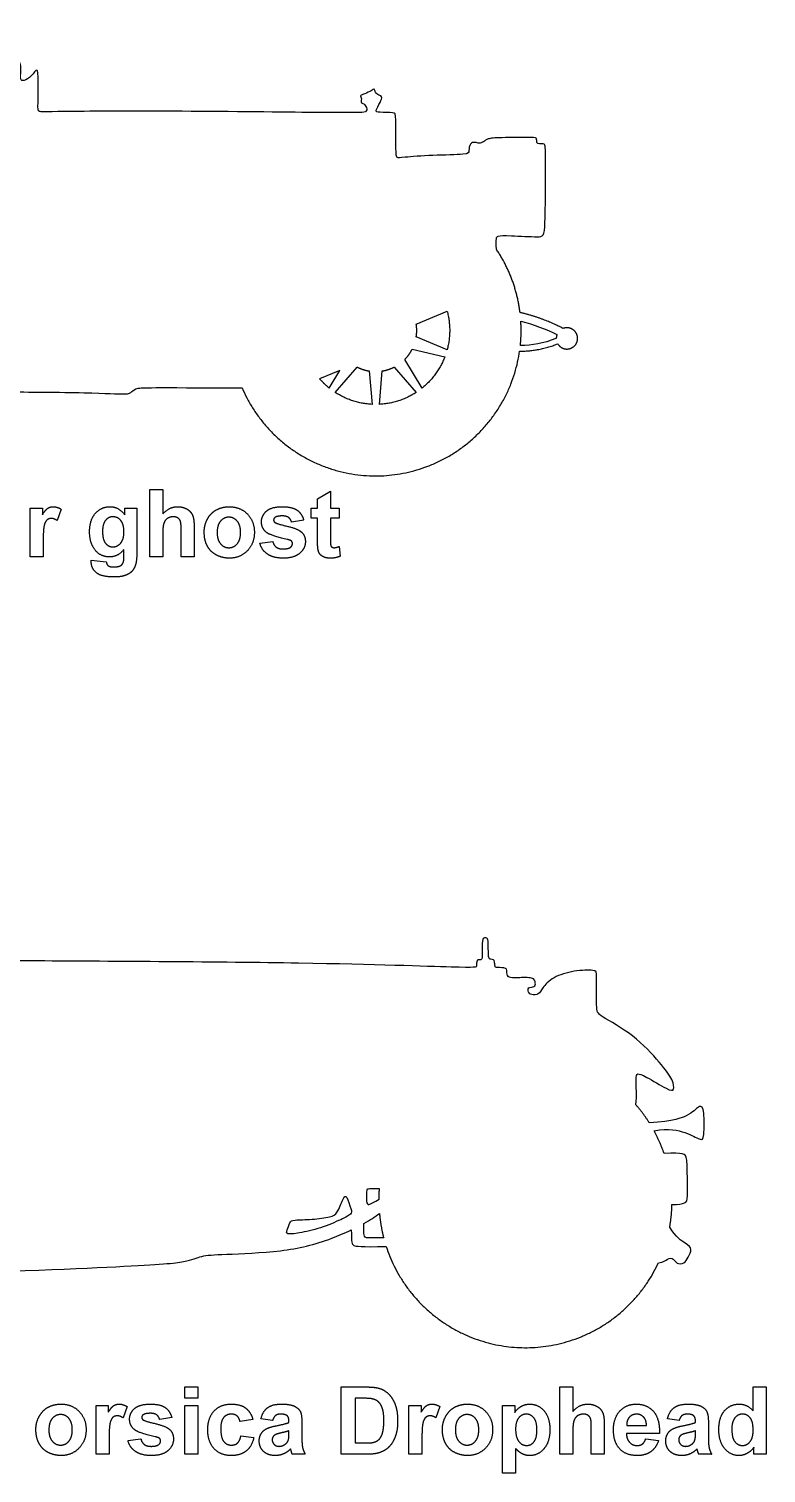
# Model space of a CAD drawing. Header units: millimetres. Extents: x -155 to 163, y -128 to 149.
# Drawn here: x -23.8 to 5.9, y 27.5 to 85.7 of the extents above; entities that cross this region are included whole.
import ezdxf

# ---------------------------------------------------------------- set-up
doc = ezdxf.new("R2010")
doc.units = ezdxf.units.MM
doc.header["$MEASUREMENT"] = 0
doc.layers.add('Layer 03', color=5, linetype='Continuous')

msp = doc.modelspace()

# ---------------------------------------------------------------- linework, layer by layer
at = {"layer": 'Layer 03'}
for p, q in [((-8.205, 73.831), (-6.96, 74.359)), ((-6.96, 72.797), (-8.205, 73.325)), ((-7.97, 71.252), (-8.666, 72.411)), ((-8.369, 72.82), (-7.052, 72.516)), ((-11.29, 71.96), (-12.104, 71.627)), ((-11.716, 71.252), (-11.29, 71.96)), ((-11.476, 71.078), (-10.589, 72.098)), ((-10.108, 71.942), (-9.991, 70.595)), ((-9.695, 70.595), (-9.577, 71.942)), ((-9.096, 72.098), (-8.209, 71.078)), ((-18.958, 64.439), (-18.958, 67.156)), ((-18.958, 67.156), (-18.435, 67.156)), ((-18.435, 67.156), (-18.435, 66.171)), ((-12.19, 66.785), (-11.667, 67.089)), ((-11.667, 67.089), (-11.667, 66.413)), ((-12.19, 66.413), (-12.19, 66.785)), ((-23.786, 64.439), (-23.786, 66.413)), ((-23.786, 66.413), (-23.296, 66.413)), ((-23.296, 66.413), (-23.296, 66.135)), ((-22.537, 66.365), (-22.697, 65.907)), ((-19.971, 66.413), (-19.482, 66.413)), ((-19.971, 66.138), (-19.971, 66.413)), ((-19.482, 66.413), (-19.482, 64.636)), ((-12.747, 65.924), (-13.237, 65.84)), ((-12.443, 66.008), (-12.443, 66.413)), ((-12.443, 66.413), (-12.19, 66.413)), ((-12.19, 66.008), (-12.443, 66.008)), ((-12.19, 65.138), (-12.19, 66.008)), ((-11.667, 66.413), (-11.313, 66.413)), ((-11.313, 66.008), (-11.667, 66.008)), ((-11.667, 66.008), (-11.667, 65.193)), ((-11.313, 66.413), (-11.313, 66.008)), ((-18.435, 65.428), (-18.435, 64.439)), ((-17.693, 64.439), (-17.693, 65.482)), ((-17.169, 65.601), (-17.169, 64.439)), ((-23.262, 65.049), (-23.262, 64.439)), ((-20.005, 64.461), (-20.005, 64.745)), ((-14.519, 64.996), (-13.996, 65.063)), ((-11.321, 64.86), (-11.279, 64.464)), ((-23.262, 64.439), (-23.786, 64.439)), ((-21.321, 64.304), (-20.714, 64.236)), ((-18.435, 64.439), (-18.958, 64.439)), ((-17.169, 64.439), (-17.693, 64.439)), ((-17.547, 30.49), (-17.547, 30.945)), ((-17.547, 30.945), (-17.024, 30.945)), ((-17.024, 30.945), (-17.024, 30.49)), ((-11.234, 28.228), (-11.234, 30.945)), ((-11.234, 30.945), (-10.231, 30.945)), ((-2.407, 28.228), (-2.407, 30.945)), ((-2.407, 30.945), (-1.884, 30.945)), ((-1.884, 30.945), (-1.884, 29.96)), ((5.391, 29.98), (5.391, 30.945)), ((5.391, 30.945), (5.914, 30.945)), ((5.914, 30.945), (5.914, 28.228)), ((-17.024, 30.49), (-17.547, 30.49)), ((-10.43, 30.49), (-10.677, 30.49)), ((-10.677, 30.49), (-10.677, 28.684)), ((-21.125, 28.228), (-21.125, 30.203)), ((-21.125, 30.203), (-20.636, 30.203)), ((-20.636, 30.203), (-20.636, 29.924)), ((-19.876, 30.154), (-20.036, 29.696)), ((-17.547, 28.228), (-17.547, 30.203)), ((-17.547, 30.203), (-17.024, 30.203)), ((-17.024, 30.203), (-17.024, 28.228)), ((-8.5, 28.228), (-8.5, 30.203)), ((-8.5, 30.203), (-8.011, 30.203)), ((-8.011, 30.203), (-8.011, 29.924)), ((-7.251, 30.154), (-7.411, 29.696)), ((-4.719, 27.469), (-4.719, 30.203)), ((-4.719, 30.203), (-4.23, 30.203)), ((-4.23, 30.203), (-4.23, 29.915)), ((-18.07, 29.713), (-18.56, 29.629)), ((-14.796, 29.629), (-15.319, 29.545)), ((-14.002, 29.595), (-14.475, 29.663)), ((-13.344, 29.511), (-13.344, 29.564)), ((-13.344, 29.069), (-13.344, 29.173)), ((-12.821, 29.491), (-12.821, 28.879)), ((-1.884, 29.218), (-1.884, 28.228)), ((-1.141, 28.228), (-1.141, 29.272)), ((-0.618, 29.39), (-0.618, 28.228)), ((0.286, 29.393), (1.087, 29.393)), ((2.403, 29.595), (1.931, 29.663)), ((3.062, 29.511), (3.062, 29.564)), ((3.062, 29.069), (3.062, 29.173)), ((3.585, 29.491), (3.585, 28.879)), ((-20.602, 28.839), (-20.602, 28.228)), ((-19.842, 28.785), (-19.319, 28.853)), ((-15.285, 28.971), (-14.762, 28.903)), ((-10.677, 28.684), (-10.267, 28.684)), ((-7.977, 28.839), (-7.977, 28.228)), ((1.61, 29.072), (0.277, 29.072)), ((1.053, 28.853), (1.576, 28.785)), ((-20.602, 28.228), (-21.125, 28.228)), ((-17.024, 28.228), (-17.547, 28.228)), ((-12.686, 28.228), (-13.209, 28.228)), ((-10.202, 28.228), (-11.234, 28.228)), ((-7.977, 28.228), (-8.5, 28.228)), ((-4.196, 28.464), (-4.196, 27.469)), ((-1.884, 28.228), (-2.407, 28.228)), ((-0.618, 28.228), (-1.141, 28.228)), ((3.72, 28.228), (3.197, 28.228)), ((5.424, 28.228), (5.424, 28.516)), ((5.914, 28.228), (5.424, 28.228)), ((-4.196, 27.469), (-4.719, 27.469))]:
    msp.add_line(p, q, dxfattribs=at)
for points, degree in [([(-4.971, 76.853), (-4.987, 77.302), (-4.973, 77.417), (-4.514, 77.402), (-3.121, 77.345), (-2.991, 77.374), (-2.986, 80.936), (-2.999, 81.128), (-3.269, 81.103), (-3.346, 81.128), (-3.346, 81.347), (-3.385, 81.373), (-4.914, 81.36), (-5.351, 81.321), (-5.48, 81.18), (-5.686, 81.116), (-5.814, 81.18), (-6.059, 81.154), (-6.084, 80.807), (-6.071, 80.666), (-7.575, 80.653), (-8.83, 80.557), (-8.989, 80.524), (-9.039, 80.7), (-9.031, 82.316), (-9.056, 82.375), (-9.759, 82.375), (-9.877, 82.4), (-9.642, 82.802), (-9.55, 83.045), (-9.785, 83.078), (-9.868, 83.229), (-9.919, 83.363), (-9.986, 83.254), (-10.296, 83.122), (-10.501, 83.048), (-10.402, 82.974), (-10.427, 82.868), (-10.435, 82.737), (-10.288, 82.728), (-10.173, 82.515), (-10.247, 82.343), (-10.73, 82.392), (-11.596, 82.356), (-18.356, 82.443), (-23.109, 82.411), (-23.481, 82.376), (-23.47, 82.574), (-23.458, 84.017), (-23.516, 84.157), (-23.819, 83.726), (-24.121, 83.633), (-24.191, 83.715), (-24.145, 84.204), (-24.191, 84.425), (-24.47, 84.495), (-24.47, 84.471), (-24.261, 84.669), (-24.203, 84.809), (-24.587, 84.879), (-25.145, 84.809), (-25.076, 84.623), (-24.971, 84.483), (-25.157, 84.402), (-25.367, 83.901), (-25.32, 83.401), (-25.448, 83.11), (-25.716, 83.075), (-25.739, 82.958), (-25.646, 82.865), (-25.355, 82.865), (-25.367, 82.493), (-25.413, 82.411), (-26.309, 82.524), (-26.587, 82.663), (-26.622, 82.768), (-26.599, 84.247), (-26.634, 84.515), (-26.827, 84.495), (-27.095, 84.453), (-26.879, 84.677), (-26.702, 84.929), (-26.702, 85.417), (-27.095, 85.746), (-27.672, 85.746), (-27.842, 85.604), (-27.842, 85.729)], 3), ([(-2.28, 73.658), (-3.074, 74.081), (-4.018, 74.301)], 2), ([(-3.985, 73.947), (-3.46, 73.816), (-2.975, 73.637), (-2.527, 73.408)], 3), ([(-4.033, 72.743), (-3.275, 72.736), (-2.494, 73.037)], 2), ([(-2.575, 73.246), (-3.063, 73.058), (-3.539, 72.966), (-4.005, 72.967)], 3), ([(-53.869, 71.062), (-39.716, 71.062), (-39.375, 71.062), (-39.078, 71.062), (-38.865, 71.139), (-38.593, 71.266), (-38.281, 71.266), (-38.371, 70.928), (-38.186, 70.912), (-37.681, 71.203), (-37.411, 71.359), (-31.586, 71.302), (-30.927, 71.302), (-30.717, 71.232), (-30.185, 71.008), (-29.961, 70.952), (-29.975, 70.672), (-28.7, 70.672), (-26.767, 70.63), (-26.697, 70.756), (-26.641, 70.924), (-26.361, 70.98), (-25.941, 71.078), (-25.339, 71.106), (-21.154, 71.078), (-19.801, 70.975), (-19.707, 71.101), (-19.502, 71.274), (-19.061, 71.274), (-15.237, 71.262)], 3), ([(-23.082, 66.398), (-22.987, 66.464), (-22.866, 66.464)], 2), ([(-22.866, 66.464), (-22.695, 66.464), (-22.537, 66.365)], 2), ([(-21.154, 66.201), (-20.918, 66.464), (-20.568, 66.464)], 2), ([(-20.568, 66.464), (-20.207, 66.464), (-19.971, 66.138)], 2), ([(-18.435, 66.171), (-18.184, 66.464), (-17.836, 66.464)], 2), ([(-17.836, 66.464), (-17.656, 66.464), (-17.513, 66.397)], 2), ([(-16.275, 66.335), (-16.042, 66.464), (-15.753, 66.464)], 2), ([(-15.753, 66.464), (-15.308, 66.464), (-15.023, 66.171)], 2), ([(-14.249, 66.288), (-14.047, 66.464), (-13.621, 66.464)], 2), ([(-13.621, 66.464), (-13.216, 66.464), (-13.019, 66.328)], 2), ([(-23.296, 66.135), (-23.177, 66.332), (-23.082, 66.398)], 2), ([(-23.107, 65.931), (-23.179, 65.87), (-23.221, 65.712)], 2), ([(-22.93, 65.991), (-23.035, 65.991), (-23.107, 65.931)], 2), ([(-22.697, 65.907), (-22.823, 65.991), (-22.93, 65.991)], 2), ([(-21.389, 65.44), (-21.389, 65.938), (-21.154, 66.201)], 2), ([(-20.746, 65.911), (-20.866, 65.763), (-20.866, 65.459)], 2), ([(-20.443, 66.059), (-20.627, 66.059), (-20.746, 65.911)], 2), ([(-20.129, 65.908), (-20.253, 66.059), (-20.443, 66.059)], 2), ([(-20.005, 65.446), (-20.005, 65.757), (-20.129, 65.908)], 2), ([(-18.241, 65.996), (-18.342, 65.932), (-18.388, 65.805)], 2), ([(-18.012, 66.059), (-18.14, 66.059), (-18.241, 65.996)], 2), ([(-17.826, 66.01), (-17.9, 66.059), (-18.012, 66.059)], 2), ([(-17.722, 65.877), (-17.751, 65.96), (-17.826, 66.01)], 2), ([(-17.693, 65.482), (-17.693, 65.793), (-17.722, 65.877)], 2), ([(-17.513, 66.397), (-17.369, 66.33), (-17.296, 66.225)], 2), ([(-17.296, 66.225), (-17.223, 66.121), (-17.196, 65.994)], 2), ([(-17.196, 65.994), (-17.169, 65.867), (-17.169, 65.601)], 2), ([(-16.764, 65.454), (-16.764, 65.716), (-16.637, 65.961)], 2), ([(-16.637, 65.961), (-16.509, 66.206), (-16.275, 66.335)], 2), ([(-16.104, 65.883), (-16.241, 65.725), (-16.241, 65.426)], 2), ([(-15.768, 66.042), (-15.968, 66.042), (-16.104, 65.883)], 2), ([(-15.432, 65.883), (-15.567, 66.042), (-15.768, 66.042)], 2), ([(-15.296, 65.43), (-15.296, 65.725), (-15.432, 65.883)], 2), ([(-15.023, 66.171), (-14.739, 65.879), (-14.739, 65.432)], 2), ([(-14.452, 65.853), (-14.452, 66.112), (-14.249, 66.288)], 2), ([(-13.903, 66.034), (-13.962, 65.993), (-13.962, 65.926)], 2), ([(-13.962, 65.926), (-13.962, 65.87), (-13.911, 65.83)], 2), ([(-13.608, 66.093), (-13.814, 66.093), (-13.903, 66.034)], 2), ([(-13.356, 66.027), (-13.445, 66.093), (-13.608, 66.093)], 2), ([(-13.237, 65.84), (-13.268, 65.962), (-13.356, 66.027)], 2), ([(-13.019, 66.328), (-12.822, 66.191), (-12.747, 65.924)], 2), ([(-23.221, 65.712), (-23.262, 65.554), (-23.262, 65.049)], 2), ([(-21.209, 64.776), (-21.389, 65.043), (-21.389, 65.44)], 2), ([(-20.866, 65.459), (-20.866, 65.14), (-20.746, 64.992)], 2), ([(-20.134, 64.996), (-20.005, 65.148), (-20.005, 65.446)], 2), ([(-18.388, 65.805), (-18.435, 65.678), (-18.435, 65.428)], 2), ([(-16.637, 64.873), (-16.764, 65.112), (-16.764, 65.454)], 2), ([(-16.241, 65.426), (-16.241, 65.128), (-16.104, 64.969)], 2), ([(-15.432, 64.969), (-15.296, 65.128), (-15.296, 65.43)], 2), ([(-14.739, 65.432), (-14.739, 64.981), (-15.026, 64.684)], 2), ([(-14.218, 65.405), (-14.452, 65.566), (-14.452, 65.853)], 2), ([(-13.415, 65.147), (-14.048, 65.289), (-14.218, 65.405)], 2), ([(-13.911, 65.83), (-13.84, 65.777), (-13.424, 65.68)], 2), ([(-13.424, 65.68), (-13.008, 65.584), (-12.843, 65.446)], 2), ([(-12.843, 65.446), (-12.68, 65.305), (-12.68, 65.054)], 2), ([(-20.589, 64.439), (-20.98, 64.439), (-21.209, 64.776)], 2), ([(-20.746, 64.992), (-20.627, 64.844), (-20.452, 64.844)], 2), ([(-20.005, 64.745), (-20.237, 64.439), (-20.589, 64.439)], 2), ([(-20.452, 64.844), (-20.264, 64.844), (-20.134, 64.996)], 2), ([(-16.264, 64.511), (-16.509, 64.635), (-16.637, 64.873)], 2), ([(-16.104, 64.969), (-15.968, 64.81), (-15.768, 64.81)], 2), ([(-15.768, 64.81), (-15.567, 64.81), (-15.432, 64.969)], 2), ([(-14.213, 64.552), (-14.447, 64.715), (-14.519, 64.996)], 2), ([(-13.996, 65.063), (-13.963, 64.914), (-13.861, 64.837)], 2), ([(-13.861, 64.837), (-13.759, 64.759), (-13.576, 64.759)], 2), ([(-13.576, 64.759), (-13.374, 64.759), (-13.272, 64.835)], 2), ([(-13.24, 65.077), (-13.279, 65.115), (-13.415, 65.147)], 2), ([(-13.272, 64.835), (-13.203, 64.888), (-13.203, 64.977)], 2), ([(-13.203, 64.977), (-13.203, 65.037), (-13.24, 65.077)], 2), ([(-12.68, 65.054), (-12.68, 64.781), (-12.906, 64.585)], 2), ([(-12.174, 64.766), (-12.19, 64.858), (-12.19, 65.138)], 2), ([(-12.101, 64.56), (-12.154, 64.636), (-12.174, 64.766)], 2), ([(-11.667, 65.193), (-11.667, 64.945), (-11.657, 64.904)], 2), ([(-11.657, 64.904), (-11.647, 64.863), (-11.612, 64.837)], 2), ([(-11.612, 64.837), (-11.577, 64.81), (-11.526, 64.81)], 2), ([(-11.526, 64.81), (-11.455, 64.81), (-11.321, 64.86)], 2), ([(-21.323, 64.24), (-21.323, 64.266), (-21.321, 64.304)], 2), ([(-21.115, 63.802), (-21.323, 63.975), (-21.323, 64.24)], 2), ([(-20.714, 64.236), (-20.7, 64.13), (-20.648, 64.09)], 2), ([(-20.128, 64.094), (-20.062, 64.134), (-20.028, 64.224)], 2), ([(-20.028, 64.224), (-20.005, 64.288), (-20.005, 64.461)], 2), ([(-19.539, 64.112), (-19.596, 63.938), (-19.699, 63.839)], 2), ([(-19.482, 64.636), (-19.482, 64.285), (-19.539, 64.112)], 2), ([(-15.75, 64.388), (-16.02, 64.388), (-16.264, 64.511)], 2), ([(-15.026, 64.684), (-15.314, 64.388), (-15.75, 64.388)], 2), ([(-13.576, 64.388), (-13.978, 64.388), (-14.213, 64.552)], 2), ([(-12.906, 64.585), (-13.132, 64.388), (-13.576, 64.388)], 2), ([(-11.937, 64.436), (-12.049, 64.484), (-12.101, 64.56)], 2), ([(-11.686, 64.388), (-11.825, 64.388), (-11.937, 64.436)], 2), ([(-11.279, 64.464), (-11.458, 64.388), (-11.686, 64.388)], 2), ([(-20.41, 63.629), (-20.907, 63.629), (-21.115, 63.802)], 2), ([(-20.648, 64.09), (-20.576, 64.034), (-20.423, 64.034)], 2), ([(-20.423, 64.034), (-20.226, 64.034), (-20.128, 64.094)], 2), ([(-19.974, 63.684), (-20.147, 63.629), (-20.41, 63.629)], 2), ([(-19.699, 63.839), (-19.802, 63.74), (-19.974, 63.684)], 2), ([(-13.001, 37.15), (-12.789, 37.184), (-12.186, 37.306), (-11.27, 37.672), (-10.774, 37.941), (-10.828, 38.06), (-11.022, 38.717), (-11.151, 38.588), (-11.399, 37.909), (-11.614, 37.812), (-12.412, 37.694), (-13.209, 37.694), (-13.295, 37.608), (-13.436, 37.242), (-13.457, 37.101), (-13.213, 37.116), (-13.001, 37.15)], 3), ([(-9.689, 38.938), (-10.201, 38.945), (-10.201, 38.921), (-10.23, 38.584), (-10.201, 38.276), (-10.097, 38.299), (-9.709, 38.52)], 3), ([(-10.316, 37.545), (-10.074, 37.68), (-9.858, 37.817), (-9.689, 37.948)], 3), ([(1.566, 35.95), (1.787, 35.969), (1.927, 36.153), (2.197, 36.142), (2.283, 35.904), (2.617, 35.915), (2.768, 36.163), (2.941, 36.519), (2.725, 36.713), (2.272, 36.983), (2.023, 37.395)], 3), ([(-10.826, 37.283), (-10.823, 36.77), (-10.802, 36.63), (-10.468, 36.598), (-9.418, 36.61)], 3), ([(-10.231, 30.945), (-9.892, 30.945), (-9.714, 30.894)], 2), ([(-9.714, 30.894), (-9.475, 30.823), (-9.304, 30.643)], 2), ([(-9.979, 30.464), (-10.094, 30.49), (-10.43, 30.49)], 2), ([(-9.725, 30.335), (-9.825, 30.43), (-9.979, 30.464)], 2), ([(-9.569, 30.071), (-9.624, 30.241), (-9.725, 30.335)], 2), ([(-9.304, 30.643), (-9.134, 30.464), (-9.045, 30.203)], 2), ([(-23.556, 29.243), (-23.556, 29.505), (-23.428, 29.75)], 2), ([(-23.428, 29.75), (-23.301, 29.995), (-23.067, 30.124)], 2), ([(-23.067, 30.124), (-22.833, 30.253), (-22.545, 30.253)], 2), ([(-22.559, 29.832), (-22.759, 29.832), (-22.896, 29.673)], 2), ([(-22.223, 29.673), (-22.359, 29.832), (-22.559, 29.832)], 2), ([(-22.545, 30.253), (-22.099, 30.253), (-21.815, 29.961)], 2), ([(-21.815, 29.961), (-21.53, 29.668), (-21.53, 29.221)], 2), ([(-20.636, 29.924), (-20.516, 30.122), (-20.421, 30.188)], 2), ([(-20.27, 29.781), (-20.374, 29.781), (-20.446, 29.72)], 2), ([(-20.421, 30.188), (-20.326, 30.253), (-20.205, 30.253)], 2), ([(-20.036, 29.696), (-20.162, 29.781), (-20.27, 29.781)], 2), ([(-20.205, 30.253), (-20.034, 30.253), (-19.876, 30.154)], 2), ([(-19.775, 29.642), (-19.775, 29.901), (-19.572, 30.077)], 2), ([(-19.572, 30.077), (-19.369, 30.253), (-18.944, 30.253)], 2), ([(-19.226, 29.824), (-19.285, 29.782), (-19.285, 29.716)], 2), ([(-18.931, 29.882), (-19.137, 29.882), (-19.226, 29.824)], 2), ([(-18.944, 30.253), (-18.538, 30.253), (-18.341, 30.117)], 2), ([(-18.679, 29.817), (-18.767, 29.882), (-18.931, 29.882)], 2), ([(-18.56, 29.629), (-18.591, 29.752), (-18.679, 29.817)], 2), ([(-18.341, 30.117), (-18.144, 29.981), (-18.07, 29.713)], 2), ([(-16.619, 29.214), (-16.619, 29.705), (-16.362, 29.979)], 2), ([(-16.362, 29.979), (-16.106, 30.253), (-15.668, 30.253)], 2), ([(-15.672, 29.848), (-15.865, 29.848), (-15.98, 29.711)], 2), ([(-15.436, 29.772), (-15.527, 29.848), (-15.672, 29.848)], 2), ([(-15.668, 30.253), (-15.311, 30.253), (-15.099, 30.099)], 2), ([(-15.319, 29.545), (-15.345, 29.696), (-15.436, 29.772)], 2), ([(-15.099, 30.099), (-14.888, 29.945), (-14.796, 29.629)], 2), ([(-14.475, 29.663), (-14.397, 29.964), (-14.205, 30.109)], 2), ([(-14.205, 30.109), (-14.014, 30.253), (-13.636, 30.253)], 2), ([(-13.883, 29.792), (-13.957, 29.736), (-14.002, 29.595)], 2), ([(-13.679, 29.848), (-13.81, 29.848), (-13.883, 29.792)], 2), ([(-13.414, 29.783), (-13.484, 29.848), (-13.679, 29.848)], 2), ([(-13.636, 30.253), (-13.293, 30.253), (-13.126, 30.171)], 2), ([(-13.344, 29.564), (-13.344, 29.718), (-13.414, 29.783)], 2), ([(-13.126, 30.171), (-12.958, 30.088), (-12.889, 29.96)], 2), ([(-12.889, 29.96), (-12.821, 29.832), (-12.821, 29.491)], 2), ([(-9.513, 29.586), (-9.513, 29.902), (-9.569, 30.071)], 2), ([(-9.045, 30.203), (-8.956, 29.943), (-8.956, 29.561)], 2), ([(-8.011, 29.924), (-7.891, 30.122), (-7.796, 30.188)], 2), ([(-7.645, 29.781), (-7.749, 29.781), (-7.821, 29.72)], 2), ([(-7.796, 30.188), (-7.701, 30.253), (-7.58, 30.253)], 2), ([(-7.411, 29.696), (-7.537, 29.781), (-7.645, 29.781)], 2), ([(-7.58, 30.253), (-7.409, 30.253), (-7.251, 30.154)], 2), ([(-7.15, 29.243), (-7.15, 29.505), (-7.022, 29.75)], 2), ([(-7.022, 29.75), (-6.895, 29.995), (-6.661, 30.124)], 2), ([(-6.661, 30.124), (-6.427, 30.253), (-6.139, 30.253)], 2), ([(-6.153, 29.832), (-6.353, 29.832), (-6.49, 29.673)], 2), ([(-5.817, 29.673), (-5.953, 29.832), (-6.153, 29.832)], 2), ([(-6.139, 30.253), (-5.694, 30.253), (-5.409, 29.961)], 2), ([(-5.409, 29.961), (-5.124, 29.668), (-5.124, 29.221)], 2), ([(-4.23, 29.915), (-4.137, 30.063), (-3.977, 30.158)], 2), ([(-3.76, 29.848), (-3.948, 29.848), (-4.072, 29.697)], 2), ([(-3.977, 30.158), (-3.818, 30.253), (-3.624, 30.253)], 2), ([(-3.458, 29.694), (-3.58, 29.848), (-3.76, 29.848)], 2), ([(-3.624, 30.253), (-3.285, 30.253), (-3.048, 29.982)], 2), ([(-3.048, 29.982), (-2.812, 29.711), (-2.812, 29.227)], 2), ([(-1.884, 29.96), (-1.633, 30.253), (-1.284, 30.253)], 2), ([(-1.689, 29.785), (-1.79, 29.722), (-1.837, 29.594)], 2), ([(-1.46, 29.848), (-1.589, 29.848), (-1.689, 29.785)], 2), ([(-1.274, 29.799), (-1.348, 29.848), (-1.46, 29.848)], 2), ([(-1.284, 30.253), (-1.105, 30.253), (-0.961, 30.186)], 2), ([(-1.17, 29.666), (-1.2, 29.75), (-1.274, 29.799)], 2), ([(-0.961, 30.186), (-0.817, 30.119), (-0.744, 30.015)], 2), ([(-0.744, 30.015), (-0.671, 29.91), (-0.645, 29.784)], 2), ([(-0.645, 29.784), (-0.618, 29.657), (-0.618, 29.39)], 2), ([(-0.247, 29.2), (-0.247, 29.694), (0.012, 29.974)], 2), ([(0.012, 29.974), (0.27, 30.253), (0.665, 30.253)], 2), ([(0.398, 29.726), (0.284, 29.603), (0.286, 29.393)], 2), ([(0.688, 29.848), (0.513, 29.848), (0.398, 29.726)], 2), ([(0.665, 30.253), (1.108, 30.253), (1.365, 29.963)], 2), ([(0.967, 29.732), (0.852, 29.848), (0.688, 29.848)], 2), ([(1.087, 29.393), (1.081, 29.616), (0.967, 29.732)], 2), ([(1.365, 29.963), (1.621, 29.672), (1.61, 29.072)], 2), ([(1.931, 29.663), (2.009, 29.964), (2.201, 30.109)], 2), ([(2.201, 30.109), (2.392, 30.253), (2.77, 30.253)], 2), ([(2.522, 29.792), (2.449, 29.736), (2.403, 29.595)], 2), ([(2.727, 29.848), (2.596, 29.848), (2.522, 29.792)], 2), ([(2.992, 29.783), (2.921, 29.848), (2.727, 29.848)], 2), ([(2.77, 30.253), (3.112, 30.253), (3.28, 30.171)], 2), ([(3.062, 29.564), (3.062, 29.718), (2.992, 29.783)], 2), ([(3.28, 30.171), (3.448, 30.088), (3.516, 29.96)], 2), ([(3.516, 29.96), (3.585, 29.832), (3.585, 29.491)], 2), ([(4.007, 29.223), (4.007, 29.728), (4.239, 29.991)], 2), ([(4.239, 29.991), (4.472, 30.253), (4.827, 30.253)], 2), ([(4.96, 29.848), (4.777, 29.848), (4.654, 29.699)], 2), ([(4.827, 30.253), (5.153, 30.253), (5.391, 29.98)], 2), ([(5.27, 29.697), (5.149, 29.848), (4.96, 29.848)], 2), ([(-23.428, 28.663), (-23.556, 28.901), (-23.556, 29.243)], 2), ([(-22.896, 29.673), (-23.032, 29.514), (-23.032, 29.215)], 2), ([(-23.032, 29.215), (-23.032, 28.917), (-22.896, 28.758)], 2), ([(-22.087, 29.219), (-22.087, 29.514), (-22.223, 29.673)], 2), ([(-22.223, 28.758), (-22.087, 28.917), (-22.087, 29.219)], 2), ([(-21.53, 29.221), (-21.53, 28.77), (-21.817, 28.474)], 2), ([(-20.56, 29.502), (-20.602, 29.343), (-20.602, 28.839)], 2), ([(-20.446, 29.72), (-20.519, 29.66), (-20.56, 29.502)], 2), ([(-19.54, 29.195), (-19.775, 29.356), (-19.775, 29.642)], 2), ([(-18.738, 28.936), (-19.371, 29.078), (-19.54, 29.195)], 2), ([(-19.285, 29.716), (-19.285, 29.659), (-19.233, 29.619)], 2), ([(-19.233, 29.619), (-19.163, 29.566), (-18.747, 29.47)], 2), ([(-18.747, 29.47), (-18.331, 29.373), (-18.166, 29.235)], 2), ([(-18.166, 29.235), (-18.003, 29.095), (-18.003, 28.844)], 2), ([(-16.362, 28.452), (-16.619, 28.727), (-16.619, 29.214)], 2), ([(-15.98, 29.711), (-16.095, 29.574), (-16.095, 29.252)], 2), ([(-16.095, 29.252), (-16.095, 28.895), (-15.978, 28.747)], 2), ([(-14.464, 29.06), (-14.386, 29.191), (-14.246, 29.261)], 2), ([(-14.246, 29.261), (-14.105, 29.33), (-13.84, 29.382)], 2), ([(-13.84, 29.382), (-13.482, 29.451), (-13.344, 29.511)], 2), ([(-13.344, 29.173), (-13.44, 29.14), (-13.649, 29.093)], 2), ([(-9.569, 29.086), (-9.513, 29.27), (-9.513, 29.586)], 2), ([(-8.956, 29.561), (-8.956, 29.225), (-9.039, 28.983)], 2), ([(-7.935, 29.502), (-7.977, 29.343), (-7.977, 28.839)], 2), ([(-7.821, 29.72), (-7.894, 29.66), (-7.935, 29.502)], 2), ([(-7.022, 28.663), (-7.15, 28.901), (-7.15, 29.243)], 2), ([(-6.49, 29.673), (-6.627, 29.514), (-6.627, 29.215)], 2), ([(-6.627, 29.215), (-6.627, 28.917), (-6.49, 28.758)], 2), ([(-5.681, 29.219), (-5.681, 29.514), (-5.817, 29.673)], 2), ([(-5.817, 28.758), (-5.681, 28.917), (-5.681, 29.219)], 2), ([(-5.124, 29.221), (-5.124, 28.77), (-5.412, 28.474)], 2), ([(-4.072, 29.697), (-4.196, 29.546), (-4.196, 29.249)], 2), ([(-4.196, 29.249), (-4.196, 28.908), (-4.067, 28.745)], 2), ([(-3.335, 29.222), (-3.335, 29.54), (-3.458, 29.694)], 2), ([(-3.454, 28.732), (-3.335, 28.881), (-3.335, 29.222)], 2), ([(-2.812, 29.227), (-2.812, 28.729), (-3.05, 28.453)], 2), ([(-1.837, 29.594), (-1.884, 29.467), (-1.884, 29.218)], 2), ([(-1.141, 29.272), (-1.141, 29.582), (-1.17, 29.666)], 2), ([(-0.051, 28.516), (-0.247, 28.787), (-0.247, 29.2)], 2), ([(1.941, 29.06), (2.019, 29.191), (2.16, 29.261)], 2), ([(2.16, 29.261), (2.301, 29.33), (2.566, 29.382)], 2), ([(2.566, 29.382), (2.924, 29.451), (3.062, 29.511)], 2), ([(3.062, 29.173), (2.965, 29.14), (2.757, 29.093)], 2), ([(4.245, 28.453), (4.007, 28.729), (4.007, 29.223)], 2), ([(4.654, 29.699), (4.53, 29.549), (4.53, 29.252)], 2), ([(4.53, 29.252), (4.53, 28.932), (4.616, 28.79)], 2), ([(5.266, 28.738), (5.391, 28.893), (5.391, 29.201)], 2), ([(5.391, 29.201), (5.391, 29.546), (5.27, 29.697)], 2), ([(-23.056, 28.301), (-23.301, 28.424), (-23.428, 28.663)], 2), ([(-22.896, 28.758), (-22.759, 28.599), (-22.559, 28.599)], 2), ([(-22.559, 28.599), (-22.359, 28.599), (-22.223, 28.758)], 2), ([(-19.535, 28.341), (-19.77, 28.504), (-19.842, 28.785)], 2), ([(-19.319, 28.853), (-19.286, 28.703), (-19.184, 28.626)], 2), ([(-19.184, 28.626), (-19.082, 28.549), (-18.898, 28.549)], 2), ([(-18.898, 28.549), (-18.696, 28.549), (-18.594, 28.624)], 2), ([(-18.563, 28.867), (-18.602, 28.904), (-18.738, 28.936)], 2), ([(-18.594, 28.624), (-18.526, 28.677), (-18.526, 28.766)], 2), ([(-18.526, 28.766), (-18.526, 28.827), (-18.563, 28.867)], 2), ([(-18.003, 28.844), (-18.003, 28.57), (-18.229, 28.374)], 2), ([(-15.978, 28.747), (-15.86, 28.599), (-15.662, 28.599)], 2), ([(-15.662, 28.599), (-15.513, 28.599), (-15.419, 28.683)], 2), ([(-15.419, 28.683), (-15.324, 28.767), (-15.285, 28.971)], 2), ([(-14.762, 28.903), (-14.842, 28.544), (-15.068, 28.361)], 2), ([(-14.543, 28.761), (-14.543, 28.929), (-14.464, 29.06)], 2), ([(-14.367, 28.343), (-14.543, 28.508), (-14.543, 28.761)], 2), ([(-13.921, 29.002), (-14.019, 28.93), (-14.019, 28.818)], 2), ([(-14.019, 28.818), (-14.019, 28.709), (-13.941, 28.629)], 2), ([(-13.941, 28.629), (-13.863, 28.549), (-13.741, 28.549)], 2), ([(-13.649, 29.093), (-13.857, 29.047), (-13.921, 29.002)], 2), ([(-13.741, 28.549), (-13.606, 28.549), (-13.483, 28.642)], 2), ([(-13.483, 28.642), (-13.392, 28.712), (-13.364, 28.815)], 2), ([(-13.364, 28.815), (-13.344, 28.882), (-13.344, 29.069)], 2), ([(-12.821, 28.879), (-12.821, 28.618), (-12.792, 28.494)], 2), ([(-10.267, 28.684), (-10.037, 28.684), (-9.935, 28.71)], 2), ([(-9.935, 28.71), (-9.801, 28.743), (-9.713, 28.823)], 2), ([(-9.713, 28.823), (-9.624, 28.903), (-9.569, 29.086)], 2), ([(-9.039, 28.983), (-9.141, 28.686), (-9.33, 28.502)], 2), ([(-6.65, 28.301), (-6.895, 28.424), (-7.022, 28.663)], 2), ([(-6.49, 28.758), (-6.353, 28.599), (-6.153, 28.599)], 2), ([(-6.153, 28.599), (-5.953, 28.599), (-5.817, 28.758)], 2), ([(-4.067, 28.745), (-3.937, 28.583), (-3.751, 28.583)], 2), ([(-3.751, 28.583), (-3.572, 28.583), (-3.454, 28.732)], 2), ([(0.277, 29.072), (0.282, 28.84), (0.406, 28.711)], 2), ([(0.406, 28.711), (0.529, 28.583), (0.713, 28.583)], 2), ([(0.713, 28.583), (0.839, 28.583), (0.924, 28.646)], 2), ([(0.924, 28.646), (1.009, 28.71), (1.053, 28.853)], 2), ([(1.576, 28.785), (1.475, 28.488), (1.258, 28.333)], 2), ([(1.863, 28.761), (1.863, 28.929), (1.941, 29.06)], 2), ([(2.038, 28.343), (1.863, 28.508), (1.863, 28.761)], 2), ([(2.484, 29.002), (2.386, 28.93), (2.386, 28.818)], 2), ([(2.386, 28.818), (2.386, 28.709), (2.465, 28.629)], 2), ([(2.465, 28.629), (2.543, 28.549), (2.664, 28.549)], 2), ([(2.757, 29.093), (2.549, 29.047), (2.484, 29.002)], 2), ([(2.664, 28.549), (2.8, 28.549), (2.923, 28.642)], 2), ([(2.923, 28.642), (3.014, 28.712), (3.042, 28.815)], 2), ([(3.042, 28.815), (3.062, 28.882), (3.062, 29.069)], 2), ([(3.585, 28.879), (3.585, 28.618), (3.613, 28.494)], 2), ([(4.616, 28.79), (4.741, 28.583), (4.964, 28.583)], 2), ([(4.964, 28.583), (5.142, 28.583), (5.266, 28.738)], 2), ([(-22.541, 28.177), (-22.811, 28.177), (-23.056, 28.301)], 2), ([(-21.817, 28.474), (-22.105, 28.177), (-22.541, 28.177)], 2), ([(-18.898, 28.177), (-19.301, 28.177), (-19.535, 28.341)], 2), ([(-18.229, 28.374), (-18.455, 28.177), (-18.898, 28.177)], 2), ([(-15.674, 28.177), (-16.105, 28.177), (-16.362, 28.452)], 2), ([(-15.068, 28.361), (-15.294, 28.177), (-15.674, 28.177)], 2), ([(-13.888, 28.177), (-14.192, 28.177), (-14.367, 28.343)], 2), ([(-13.563, 28.244), (-13.716, 28.177), (-13.888, 28.177)], 2), ([(-13.278, 28.442), (-13.411, 28.31), (-13.563, 28.244)], 2), ([(-13.259, 28.381), (-13.272, 28.427), (-13.278, 28.442)], 2), ([(-13.209, 28.228), (-13.229, 28.28), (-13.259, 28.381)], 2), ([(-12.792, 28.494), (-12.764, 28.37), (-12.686, 28.228)], 2), ([(-9.716, 28.286), (-9.898, 28.228), (-10.202, 28.228)], 2), ([(-9.33, 28.502), (-9.473, 28.363), (-9.716, 28.286)], 2), ([(-6.135, 28.177), (-6.405, 28.177), (-6.65, 28.301)], 2), ([(-5.412, 28.474), (-5.699, 28.177), (-6.135, 28.177)], 2), ([(-3.92, 28.242), (-4.051, 28.307), (-4.196, 28.464)], 2), ([(-3.628, 28.177), (-3.789, 28.177), (-3.92, 28.242)], 2), ([(-3.05, 28.453), (-3.289, 28.177), (-3.628, 28.177)], 2), ([(0.714, 28.177), (0.197, 28.177), (-0.051, 28.516)], 2), ([(1.258, 28.333), (1.041, 28.177), (0.714, 28.177)], 2), ([(2.518, 28.177), (2.214, 28.177), (2.038, 28.343)], 2), ([(2.842, 28.244), (2.69, 28.177), (2.518, 28.177)], 2), ([(3.128, 28.442), (2.995, 28.31), (2.842, 28.244)], 2), ([(3.146, 28.381), (3.134, 28.427), (3.128, 28.442)], 2), ([(3.197, 28.228), (3.176, 28.28), (3.146, 28.381)], 2), ([(3.613, 28.494), (3.642, 28.37), (3.72, 28.228)], 2), ([(4.818, 28.177), (4.484, 28.177), (4.245, 28.453)], 2), ([(5.144, 28.263), (4.982, 28.177), (4.818, 28.177)], 2), ([(5.424, 28.516), (5.306, 28.348), (5.144, 28.263)], 2)]:
    msp.add_open_spline(points, degree=degree, dxfattribs=at)
for points, weights in [([(-4.018, 74.301), (-4.19, 75.691), (-4.971, 76.853)], [1, 0.972709563181, 1]), ([(-6.96, 74.359), (-6.749, 73.578), (-6.96, 72.797)], [1, 0.965181071486, 1]), ([(-8.205, 73.325), (-8.166, 73.578), (-8.205, 73.831)], [1, 0.988288327847, 1]), ([(-4.005, 72.967), (-3.954, 73.457), (-3.985, 73.947)], [1, 0.996508790822, 1]), ([(-2.555, 73.254), (-2.565, 73.25), (-2.575, 73.246)], [1, 0.999997528844, 1]), ([(-2.527, 73.408), (-2.555, 73.334), (-2.555, 73.254)], [1, 0.98328051105, 1]), ([(-8.666, 72.411), (-8.486, 72.592), (-8.369, 72.82)], [1, 0.988288327847, 1]), ([(-7.052, 72.516), (-7.34, 71.759), (-7.97, 71.252)], [1, 0.965181071486, 1]), ([(-10.589, 72.098), (-10.361, 71.983), (-10.108, 71.942)], [1, 0.988288327847, 1]), ([(-9.577, 71.942), (-9.325, 71.983), (-9.096, 72.098)], [1, 0.988288327847, 1]), ([(-12.104, 71.627), (-11.927, 71.422), (-11.716, 71.252)], [1, 0.995907673206, 1]), ([(-9.991, 70.595), (-10.799, 70.635), (-11.476, 71.078)], [1, 0.965181071486, 1]), ([(-8.209, 71.078), (-8.887, 70.635), (-9.695, 70.595)], [1, 0.965181071486, 1]), ([(1.2, 41.605), (0.957, 41.99), (0.657, 42.333)], [1, 0.997050865571, 1]), ([(1.795, 40.367), (1.631, 40.843), (1.39, 41.283)], [1, 0.996410002736, 1]), ([(-9.709, 38.52), (-9.707, 38.729), (-9.689, 38.938)], [1, 0.999373268906, 1]), ([(-9.689, 37.948), (-9.647, 37.445), (-9.52, 36.956)], [1, 0.996373322868, 1]), ([(2.023, 37.395), (2.105, 37.849), (2.115, 38.31)], [1, 0.996970726188, 1])]:
    msp.add_rational_spline(points, weights, degree=2, dxfattribs=at)
for points, weights, knots in [([(-2.494, 73.037), (-2.354, 72.801), (-2.081, 72.829), (-1.808, 72.858), (-1.718, 73.117), (-1.629, 73.376), (-1.826, 73.567), (-2.024, 73.757), (-2.28, 73.658)], [1, 0.843011582768, 1, 0.843011582768, 1, 0.843011582768, 1, 0.843011582768, 1], [6576.148769, 6576.148769, 6576.148769, 6577.762175, 6577.762175, 6579.375582, 6579.375582, 6580.988989, 6580.988989, 6582.602395, 6582.602395, 6582.602395]), ([(-15.237, 71.262), (-13.482, 67.176), (-9.074, 67.759), (-4.665, 68.341), (-4.033, 72.743)], [1, 0.797078326215, 1, 0.797078326215, 1], [6520.613204, 6520.613204, 6520.613204, 6545.748308, 6545.748308, 6570.883412, 6570.883412, 6570.883412]), ([(-9.418, 36.61), (-8.17, 32.782), (-4.151, 32.54), (-0.132, 32.299), (1.566, 35.95)], [1, 0.826586606488, 1, 0.826586606488, 1], [9473.045427, 9473.045427, 9473.045427, 9513.725164, 9513.725164, 9554.404901, 9554.404901, 9554.404901])]:
    msp.add_rational_spline(points, weights, degree=2, knots=knots, dxfattribs=at)
for points, knots in [([(0.657, 42.333), (0.702, 42.706), (0.633, 43.47), (0.71, 43.612), (0.973, 43.525), (2.015, 42.899), (2.212, 42.888), (2.18, 43.305), (1.708, 43.963), (0.578, 45.181), (-0.901, 45.97), (-0.933, 46.144), (-0.922, 47.686), (-0.933, 47.773), (-1.834, 47.762), (-2.713, 47.491), (-3.158, 47.014), (-3.235, 46.774), (-3.588, 46.756), (-3.682, 46.86), (-3.717, 47.092), (-3.407, 47.075), (-3.39, 47.247), (-3.441, 47.487), (-4.164, 47.453), (-4.508, 47.453), (-4.564, 47.643), (-4.518, 47.871), (-4.993, 47.862), (-5.03, 47.898), (-5.053, 48.131), (-5.075, 48.19), (-5.202, 48.209), (-5.303, 48.209), (-5.293, 48.82), (-5.313, 49.065), (-5.467, 49.075), (-5.549, 49.039), (-5.54, 48.391), (-5.54, 48.181), (-5.663, 48.185), (-5.781, 48.176), (-5.759, 47.908), (-5.811, 47.834), (-11.806, 48.074), (-24.718, 48.138), (-30.273, 48.188), (-32.452, 48.138), (-32.578, 48.138), (-33.123, 49.228), (-34.08, 51.121), (-34.13, 51.286), (-34.004, 51.261), (-33.915, 51.261), (-33.927, 51.704), (-33.94, 51.78), (-35.967, 52.071), (-40.636, 52.843), (-42.881, 53.193), (-47.675, 52.911), (-51.544, 52.04), (-51.928, 51.963), (-53.72, 48.958), (-53.816, 48.478), (-54.45, 48.497), (-55.583, 48.267), (-56.332, 48.017), (-56.601, 48.075), (-57.253, 48.459), (-57.656, 48.805), (-57.868, 48.805), (-58.866, 47.269), (-60.095, 45.398), (-60.467, 45.027), (-61.67, 44.385), (-61.931, 44.345), (-61.941, 44.084), (-61.861, 43.342), (-61.901, 42.941), (-62.655, 41.971), (-63.942, 40.171), (-64.671, 39.143), (-64.789, 38.917), (-64.545, 38.7), (-64.201, 38.321), (-64.183, 37.959), (-64.183, 37.869), (-64.717, 37.869), (-64.789, 37.86), (-64.807, 37.453), (-64.798, 37.39), (-64.409, 37.39), (-64.165, 37.399), (-64.147, 37.335), (-64.202, 37.064), (-64.409, 36.983), (-64.446, 36.956), (-64.476, 36.364), (-64.467, 36.282), (-64.313, 36.3), (-64.286, 36.282), (-64.295, 35.803), (-64.295, 35.658), (-64.096, 35.658), (-64.033, 35.658), (-64.024, 36.128), (-64.015, 36.3), (-64.006, 36.318), (-62.523, 36.318), (-62.451, 36.318), (-62.523, 36.164), (-62.496, 36.038), (-62.306, 36.038), (-62.207, 36.209), (-62.152, 36.318), (-62.035, 36.318), (-59.603, 36.302)], [8592.227649, 8592.227649, 8592.227649, 8592.227649, 8597.261251, 8602.294852, 8607.328454, 8612.362056, 8617.395657, 8622.429259, 8627.46286, 8632.496462, 8637.530063, 8642.563665, 8647.597266, 8652.630868, 8657.664469, 8662.698071, 8667.731672, 8672.765274, 8677.798876, 8682.832477, 8687.866079, 8692.89968, 8697.933282, 8702.966883, 8708.000485, 8713.034086, 8718.067688, 8723.101289, 8728.134891, 8733.168492, 8738.202094, 8743.235696, 8748.269297, 8753.302899, 8758.3365, 8763.370102, 8768.403703, 8773.437305, 8778.470906, 8783.504508, 8788.538109, 8793.571711, 8798.605312, 8803.638914, 8808.672516, 8813.706117, 8818.739719, 8823.77332, 8828.806922, 8833.840523, 8838.874125, 8843.907726, 8848.941328, 8853.974929, 8859.008531, 8864.042132, 8869.075734, 8874.109336, 8879.142937, 8884.176539, 8889.21014, 8894.243742, 8899.277343, 8904.310945, 8909.344546, 8914.378148, 8919.411749, 8924.445351, 8929.478953, 8934.512554, 8939.546156, 8944.579757, 8949.613359, 8954.64696, 8959.680562, 8964.714163, 8969.747765, 8974.781366, 8979.814968, 8984.848569, 8989.882171, 8994.915773, 8999.949374, 9004.982976, 9010.016577, 9015.050179, 9020.08378, 9025.117382, 9030.150983, 9035.184585, 9040.218186, 9045.251788, 9050.285389, 9055.318991, 9060.352593, 9065.386194, 9070.419796, 9075.453397, 9080.486999, 9085.5206, 9090.554202, 9095.587803, 9100.621405, 9105.655006, 9110.688608, 9115.722209, 9120.755811, 9125.789413, 9130.823014, 9135.856616, 9140.890217, 9145.923819, 9150.95742, 9155.991022, 9161.024623, 9166.058224, 9166.058224, 9166.058224, 9166.058224]), ([(1.39, 41.283), (1.99, 41.389), (2.731, 41.225), (3.287, 40.887), (3.417, 40.942), (3.428, 42.173), (3.243, 42.358), (2.916, 41.944), (2.175, 41.661), (1.2, 41.605)], [8552.761059, 8552.761059, 8552.761059, 8552.761059, 8557.652338, 8562.543618, 8567.434897, 8572.326177, 8577.217457, 8582.108736, 8587.000015, 8587.000015, 8587.000015, 8587.000015]), ([(2.115, 38.31), (2.384, 38.31), (2.687, 38.355), (2.748, 38.507), (2.733, 39.629), (2.718, 40.296), (2.597, 40.402), (1.795, 40.367)], [9578.662619, 9578.662619, 9578.662619, 9578.662619, 9582.681581, 9586.700545, 9590.719508, 9594.738471, 9598.757435, 9598.757435, 9598.757435, 9598.757435]), ([(-9.52, 36.956), (-10.015, 36.964), (-10.263, 36.942), (-10.328, 37.032), (-10.319, 37.452), (-10.316, 37.545)], [126.157902, 126.157902, 126.157902, 126.157902, 129.982943, 133.807985, 134.785132, 134.785132, 134.785132, 134.785132]), ([(-45.137, 35.776), (-38.331, 35.634), (-28.371, 35.417), (-19.055, 35.845), (-17.404, 35.982), (-16.902, 36.256), (-16.163, 36.289), (-13.568, 36.387), (-12.077, 36.737), (-11.083, 37.161), (-10.826, 37.283)], [9271.107016, 9271.107016, 9271.107016, 9271.107016, 9296.922649, 9322.738283, 9348.553916, 9374.36955, 9400.185183, 9426.000817, 9451.816451, 9461.305588, 9461.305588, 9461.305588, 9461.305588])]:
    msp.add_open_spline(points, degree=3, knots=knots, dxfattribs=at)

doc.saveas('drawing.dxf')
